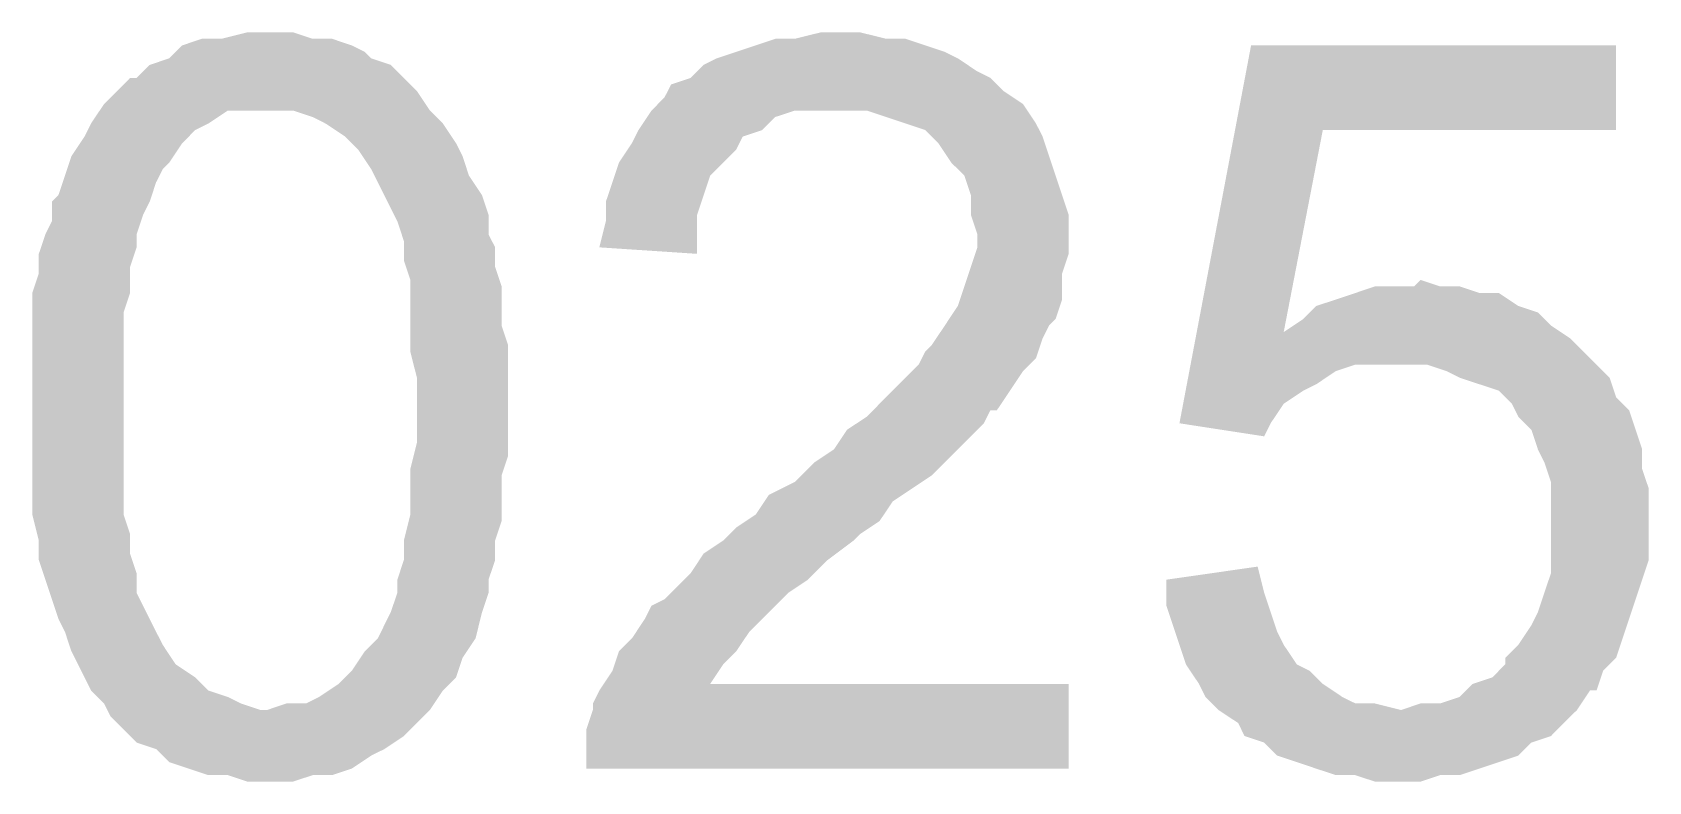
# Model space of a CAD drawing. Header units: millimetres. Extents: x -35.3 to 0.3, y 0.4 to 20.6.
# Drawn here: x -33.621 to -33.4143, y 7.9335 to 8.0293 of the extents above; entities that cross this region are included whole.
import ezdxf

# ---------------------------------------------------------------- set-up
doc = ezdxf.new("R2010")
doc.units = ezdxf.units.MM
doc.layers.add('PDF _Riempimenti solidi', color=7, linetype='Continuous')

msp = doc.modelspace()

# ---------------------------------------------------------------- hatches: boundary and pattern name
at = {"layer": 'PDF _Riempimenti solidi', "transparency": 33554559}
for points in [[(-33.591, 8.02934), (-33.5935, 8.02934), (-33.59683, 8.02851), (-33.59933, 8.02851), (-33.60183, 8.02767), (-33.6035, 8.02601), (-33.606, 8.02517), (-33.60767, 8.02351), (-33.6085, 8.02351), (-33.61183, 8.02017), (-33.591, 8.01934), (-33.58767, 8.01934), (-33.58517, 8.01851), (-33.5835, 8.01767), (-33.581, 8.01601), (-33.57933, 8.01434), (-33.57767, 8.01184), (-33.57683, 8.01017), (-33.576, 8.00851), (-33.57517, 8.00684), (-33.57433, 8.00517), (-33.5735, 8.00267), (-33.5735, 8.00017), (-33.57267, 7.99767), (-33.57267, 7.98851), (-33.57183, 7.98517), (-33.57183, 7.97684), (-33.57267, 7.97351), (-33.57267, 7.96767), (-33.5735, 7.96434), (-33.5735, 7.96184), (-33.57433, 7.95934), (-33.57433, 7.95767), (-33.57517, 7.95517), (-33.576, 7.95351), (-33.57683, 7.95184), (-33.57767, 7.95101), (-33.5785, 7.95017), (-33.58017, 7.94767), (-33.58183, 7.94601), (-33.58433, 7.94434), (-33.586, 7.94351), (-33.5885, 7.94351), (-33.591, 7.94267), (-33.611, 7.94184), (-33.60933, 7.94017), (-33.60767, 7.93851), (-33.60517, 7.93767), (-33.6035, 7.93601), (-33.601, 7.93517), (-33.5985, 7.93434), (-33.596, 7.93434), (-33.5935, 7.93351), (-33.58767, 7.93351), (-33.58517, 7.93434), (-33.58267, 7.93434), (-33.58017, 7.93517), (-33.57767, 7.93684), (-33.576, 7.93767), (-33.5735, 7.93934), (-33.57017, 7.94267), (-33.5685, 7.94517), (-33.56683, 7.94684), (-33.566, 7.94934), (-33.56433, 7.95184), (-33.5635, 7.95517), (-33.56267, 7.95767), (-33.56267, 7.95934), (-33.56183, 7.96184), (-33.56183, 7.96434), (-33.561, 7.96684), (-33.561, 7.97267), (-33.56017, 7.97517), (-33.56017, 7.98934), (-33.561, 7.99184), (-33.561, 7.99684), (-33.56183, 7.99934), (-33.56183, 8.00184), (-33.56267, 8.00351), (-33.56267, 8.00601), (-33.5635, 8.00851), (-33.56517, 8.01101), (-33.566, 8.01351), (-33.56683, 8.01517), (-33.5685, 8.01767), (-33.57017, 8.01934), (-33.57183, 8.02184), (-33.57517, 8.02517), (-33.57767, 8.02601), (-33.5785, 8.02684), (-33.58017, 8.02767), (-33.58267, 8.02851), (-33.58517, 8.02851), (-33.58767, 8.02934)], [(-33.51767, 8.02934), (-33.52017, 8.02934), (-33.5235, 8.02851), (-33.526, 8.02851), (-33.5285, 8.02767), (-33.5335, 8.02601), (-33.53517, 8.02517), (-33.53683, 8.02351), (-33.53933, 8.02267), (-33.54017, 8.02101), (-33.54183, 8.01934), (-33.5435, 8.01684), (-33.54433, 8.01517), (-33.546, 8.01267), (-33.54683, 8.01017), (-33.54767, 8.00767), (-33.54767, 8.00517), (-33.5485, 8.00184), (-33.536, 8.00101), (-33.536, 8.00601), (-33.53517, 8.00851), (-33.53433, 8.01101), (-33.53267, 8.01267), (-33.531, 8.01434), (-33.53017, 8.01601), (-33.52767, 8.01684), (-33.526, 8.01851), (-33.5235, 8.01934), (-33.51767, 8.01934), (-33.49433, 8.02017), (-33.49683, 8.02184), (-33.4985, 8.02351), (-33.50017, 8.02434), (-33.50267, 8.02601), (-33.50433, 8.02684), (-33.50933, 8.02851), (-33.51183, 8.02851), (-33.51517, 8.02934)], [(-33.4185, 8.02767), (-33.46517, 8.02767), (-33.47433, 7.97934), (-33.4635, 7.97767), (-33.46267, 7.97934), (-33.461, 7.98184), (-33.4585, 7.98351), (-33.45683, 7.98434), (-33.45433, 7.98601), (-33.45183, 7.98684), (-33.44683, 7.98684), (-33.42267, 7.98851), (-33.42433, 7.99017), (-33.461, 7.99101), (-33.456, 8.01684), (-33.4185, 8.01684)], [(-33.61183, 8.02017), (-33.6135, 8.01767), (-33.61433, 8.01601), (-33.616, 8.01351), (-33.61683, 8.01101), (-33.61767, 8.00851), (-33.6185, 8.00767), (-33.6185, 8.00517), (-33.61933, 8.00351), (-33.62017, 8.00101), (-33.62017, 7.99851), (-33.621, 7.99601), (-33.621, 7.96767), (-33.62017, 7.96434), (-33.62017, 7.96184), (-33.61933, 7.95934), (-33.6185, 7.95684), (-33.61767, 7.95434), (-33.61683, 7.95267), (-33.616, 7.95017), (-33.61433, 7.94684), (-33.6135, 7.94517), (-33.61183, 7.94351), (-33.611, 7.94184), (-33.591, 7.94267), (-33.59183, 7.94267), (-33.59433, 7.94351), (-33.596, 7.94434), (-33.5985, 7.94517), (-33.60017, 7.94684), (-33.60267, 7.94851), (-33.60433, 7.95101), (-33.60517, 7.95267), (-33.60767, 7.95767), (-33.60767, 7.96017), (-33.6085, 7.96267), (-33.6085, 7.96517), (-33.60933, 7.96767), (-33.60933, 7.99351), (-33.6085, 7.99601), (-33.6085, 7.99934), (-33.60767, 8.00184), (-33.60767, 8.00351), (-33.60683, 8.00601), (-33.606, 8.00767), (-33.60517, 8.01017), (-33.60433, 8.01184), (-33.6035, 8.01267), (-33.60183, 8.01517), (-33.60017, 8.01684), (-33.5985, 8.01767), (-33.596, 8.01934), (-33.591, 8.01934)], [(-33.49433, 8.02017), (-33.51767, 8.01934), (-33.51433, 8.01934), (-33.51183, 8.01851), (-33.50933, 8.01767), (-33.50683, 8.01684), (-33.50517, 8.01517), (-33.5035, 8.01267), (-33.50183, 8.01101), (-33.501, 8.00851), (-33.501, 8.00601), (-33.50017, 8.00351), (-33.50017, 8.00184), (-33.501, 7.99934), (-33.50267, 7.99434), (-33.50433, 7.99184), (-33.506, 7.98934), (-33.50683, 7.98851), (-33.50767, 7.98684), (-33.51267, 7.98184), (-33.51433, 7.98017), (-33.51683, 7.97851), (-33.5185, 7.97601), (-33.521, 7.97434), (-33.5235, 7.97184), (-33.52683, 7.97017), (-33.5285, 7.96767), (-33.531, 7.96601), (-33.53267, 7.96434), (-33.53517, 7.96267), (-33.53683, 7.96017), (-33.54017, 7.95684), (-33.54183, 7.95601), (-33.54267, 7.95434), (-33.54433, 7.95184), (-33.546, 7.95017), (-33.54683, 7.94767), (-33.5485, 7.94517), (-33.54933, 7.94351), (-33.54933, 7.94267), (-33.55017, 7.94017), (-33.55017, 7.93517), (-33.4885, 7.93517), (-33.4885, 7.94601), (-33.53433, 7.94601), (-33.53267, 7.94851), (-33.531, 7.95017), (-33.52933, 7.95267), (-33.5285, 7.95351), (-33.52767, 7.95434), (-33.526, 7.95601), (-33.52433, 7.95767), (-33.52183, 7.95934), (-33.51933, 7.96184), (-33.516, 7.96434), (-33.51517, 7.96517), (-33.51267, 7.96684), (-33.511, 7.96934), (-33.5085, 7.97101), (-33.506, 7.97267), (-33.50433, 7.97434), (-33.501, 7.97767), (-33.49933, 7.97934), (-33.4985, 7.98101), (-33.49767, 7.98101), (-33.49433, 7.98601), (-33.49267, 7.98767), (-33.49183, 7.99017), (-33.491, 7.99184), (-33.49017, 7.99267), (-33.48933, 7.99517), (-33.48933, 7.99851), (-33.4885, 8.00101), (-33.4885, 8.00601), (-33.48933, 8.00851), (-33.49017, 8.01101), (-33.49183, 8.01601), (-33.49267, 8.01767)], [(-33.4435, 7.99767), (-33.44433, 7.99684), (-33.44933, 7.99684), (-33.45433, 7.99517), (-33.45683, 7.99434), (-33.4585, 7.99267), (-33.461, 7.99101), (-33.42433, 7.99017), (-33.42683, 7.99184), (-33.4285, 7.99351), (-33.431, 7.99434), (-33.4335, 7.99601), (-33.436, 7.99601), (-33.4385, 7.99684), (-33.441, 7.99684)], [(-33.42267, 7.98851), (-33.44683, 7.98684), (-33.44267, 7.98684), (-33.44017, 7.98601), (-33.4385, 7.98517), (-33.436, 7.98434), (-33.4335, 7.98351), (-33.43183, 7.98184), (-33.431, 7.98017), (-33.42933, 7.97851), (-33.4285, 7.97601), (-33.42767, 7.97434), (-33.42683, 7.97184), (-33.42683, 7.96017), (-33.4285, 7.95517), (-33.42933, 7.95351), (-33.431, 7.95101), (-33.43267, 7.94934), (-33.43267, 7.94851), (-33.43433, 7.94684), (-33.43683, 7.94601), (-33.4385, 7.94434), (-33.441, 7.94351), (-33.4435, 7.94351), (-33.446, 7.94267), (-33.4235, 7.94267), (-33.42183, 7.94517), (-33.421, 7.94517), (-33.42017, 7.94767), (-33.4185, 7.94934), (-33.41767, 7.95184), (-33.41683, 7.95434), (-33.416, 7.95684), (-33.41517, 7.95934), (-33.41433, 7.96184), (-33.41433, 7.97101), (-33.41517, 7.97351), (-33.41517, 7.97601), (-33.416, 7.97851), (-33.41683, 7.98101), (-33.4185, 7.98267), (-33.41933, 7.98517), (-33.421, 7.98684)], [(-33.46433, 7.96101), (-33.476, 7.95934), (-33.476, 7.95601), (-33.4735, 7.94851), (-33.47183, 7.94601), (-33.471, 7.94434), (-33.46933, 7.94267), (-33.46683, 7.94101), (-33.466, 7.93934), (-33.4635, 7.93851), (-33.46183, 7.93684), (-33.45933, 7.93601), (-33.45683, 7.93517), (-33.45433, 7.93434), (-33.45183, 7.93434), (-33.44933, 7.93351), (-33.4435, 7.93351), (-33.441, 7.93434), (-33.4385, 7.93434), (-33.436, 7.93517), (-33.4335, 7.93601), (-33.431, 7.93684), (-33.42933, 7.93851), (-33.42683, 7.93934), (-33.42517, 7.94101), (-33.4235, 7.94267), (-33.446, 7.94267), (-33.44933, 7.94351), (-33.45183, 7.94351), (-33.4535, 7.94434), (-33.456, 7.94601), (-33.45767, 7.94767), (-33.45933, 7.94851), (-33.461, 7.95101), (-33.46183, 7.95267), (-33.4635, 7.95767)]]:
    msp.add_hatch(color=256, dxfattribs=at).paths.add_polyline_path(points)

doc.saveas('drawing.dxf')
